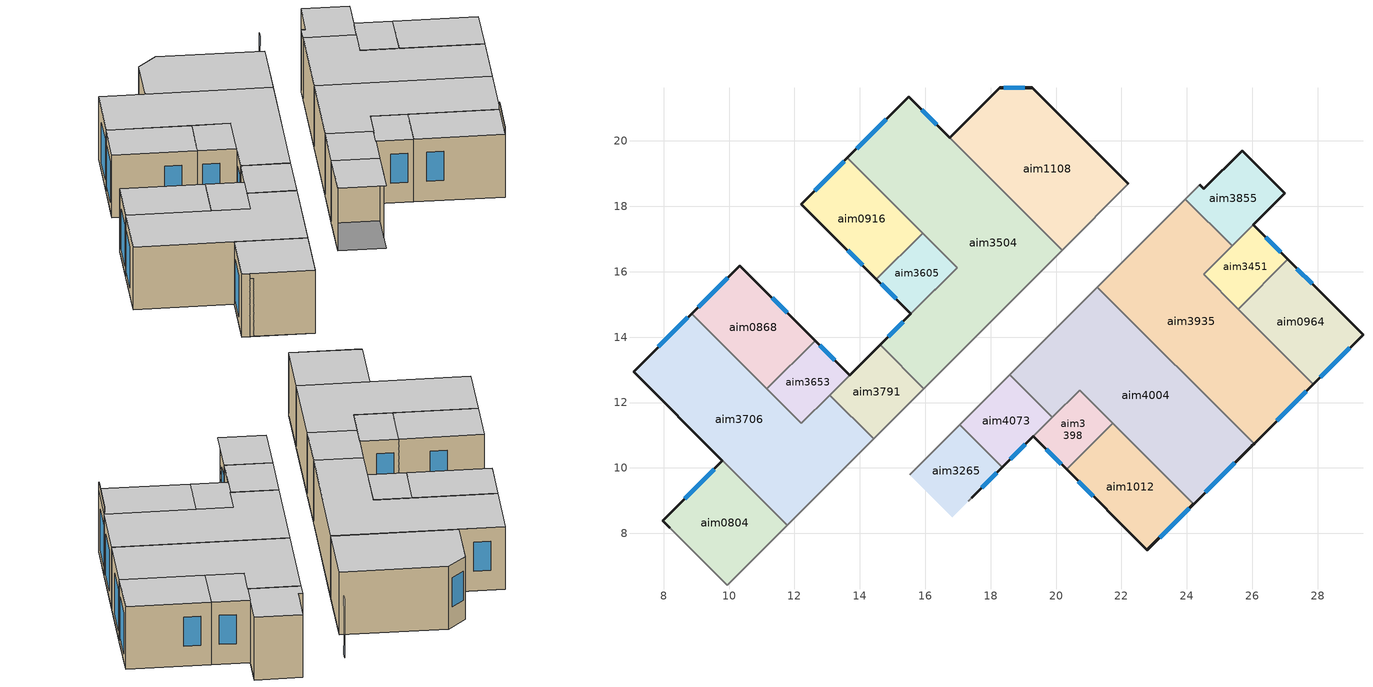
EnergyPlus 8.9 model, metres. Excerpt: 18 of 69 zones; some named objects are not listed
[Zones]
aim0804
 floor adiabatic (aim5237): 7.97,8.39 9.8,10.22 11.78,8.25 9.94,6.41 z54
 wall outside (aim5190): 9.8,10.22 7.97,8.39 8.18,8.17 z54:56.7
 wall to aim4771 (aim5190): 8.18,8.17 8.29,8.07 z54:56.52
 wall to aim4771 (aim5250): 9.94,6.41 11.78,8.25 z54:56.7; 8.18,8.17,56.52 8.29,8.07,56.52 8.29,8.07,54 9.94,6.41,54 9.94,6.41,56.7 8.18,8.17,56.7
 window (aim5302): 9.55,9.97 8.65,9.06 z54.36:56.11
 ceiling adiabatic (aim5237): 7.97,8.39 9.94,6.41 11.78,8.25 9.8,10.22 z56.7
aim3706
 floor adiabatic (aim5237): 7.08,12.94 8.86,14.72 12.21,11.36 13.08,12.23 14.42,10.89 11.78,8.25 9.8,10.22 z54
 wall outside (aim5190): 8.86,14.72 7.08,12.94 9.8,10.22 z54:56.7
 wall to aim0804 (aim5250): 9.8,10.22 11.78,8.25 z54:56.7
 wall to aim0868 (aim5250): 11.16,12.42 8.86,14.72 z54:56.7
 wall to aim3653 (aim5250): 13.08,12.23 12.21,11.36 11.16,12.42 z54:56.7
 wall to aim4771 (aim5250): 11.78,8.25 14.42,10.89 z54:56.7
 window (aim5302): 8.74,14.6 7.84,13.7 z54.36:56.11
 ceiling adiabatic (aim5237): 7.08,12.94 9.8,10.22 11.78,8.25 14.42,10.89 13.08,12.23 12.21,11.36 8.86,14.72 z56.7
aim0868
 floor adiabatic (aim5237): 8.86,14.72 10.33,16.19 12.63,13.89 11.16,12.42 z54
 wall outside (aim5190): 12.63,13.89 10.33,16.19 8.86,14.72 z54:56.7
 window (aim5302): 9.96,15.82 9.06,14.91 z54.36:56.11
 window (aim5298): 11.78,14.74 11.32,15.2 z54.86:56.11
 ceiling adiabatic (aim5237): 8.86,14.72 11.16,12.42 12.63,13.89 10.33,16.19 z56.7
aim3653
 floor adiabatic (aim5237): 11.16,12.42 12.63,13.89 13.69,12.83 12.21,11.36 z54
 wall outside (aim5190): 13.69,12.83 12.63,13.89 z54:56.7
 wall to aim0868 (aim5250): 12.63,13.89 11.16,12.42 z54:56.7
 window (aim5298): 13.23,13.29 12.77,13.75 z54.86:56.11
 ceiling adiabatic (aim5237): 11.16,12.42 12.21,11.36 13.69,12.83 12.63,13.89 z56.7
aim0916
 floor adiabatic (aim5237): 12.21,18.07 13.62,19.48 15.92,17.18 14.51,15.77 z54
 wall outside (aim5190): 13.62,19.48 12.21,18.07 14.51,15.77 z54:56.7
 wall to aim3504 (aim5250): 15.92,17.18 13.62,19.48 z54:56.7
 window (aim5298): 13.62,16.65 14.08,16.19 z54.86:56.11
 window (aim5302): 13.52,19.38 12.62,18.48 z54.36:56.11
 ceiling adiabatic (aim5237): 12.21,18.07 14.51,15.77 15.92,17.18 13.62,19.48 z56.7
aim3605
 floor adiabatic (aim5237): 14.51,15.77 15.92,17.18 16.98,16.13 15.56,14.71 z54
 wall outside (aim5190): 14.51,15.77 15.56,14.71 z54:56.7
 wall to aim0916 (aim5250): 15.92,17.18 14.51,15.77 z54:56.7
 wall to aim3504 (aim5250): 16.98,16.13 15.92,17.18 z54:56.7; 15.56,14.71,56.52 15.67,14.82,56.52 15.67,14.82,54 16.98,16.13,54 16.98,16.13,56.7 15.56,14.71,56.7
 window (aim5298): 14.65,15.63 15.11,15.17 z54.86:56.11
 ceiling adiabatic (aim5237): 14.51,15.77 15.56,14.71 16.98,16.13 15.92,17.18 z56.7
aim0964
 floor adiabatic (aim5237): 25.57,14.86 27.09,16.38 29.39,14.08 27.87,12.56 z54
 wall outside (aim5190): 27.87,12.56 29.39,14.08 27.09,16.38 z54:56.7
 wall to aim3451 (aim5250): 27.09,16.38 25.57,14.86 z54:56.7
 wall to aim3935 (aim5250): 25.57,14.86 27.87,12.56 z54:56.7
 window (aim5298): 27.83,15.64 27.37,16.1 z54.86:56.11
 window (aim5302): 28.08,12.77 28.99,13.68 z54.36:56.11
 ceiling adiabatic (aim5237): 25.57,14.86 27.87,12.56 29.39,14.08 27.09,16.38 z56.7
aim1012
 floor adiabatic (aim5237): 20.32,9.95 21.74,11.37 24.21,8.9 22.79,7.48 z54
 wall outside (aim5190): 20.32,9.95 22.79,7.48 24.21,8.9 z54:56.7
 wall outside (aim5224): 22.81,7.5 24.21,8.9 / 24.19,8.91 22.79,7.51 z56.7:57
 wall to aim3398 (aim5250): 21.74,11.37 20.32,9.95 z54:56.7
 window (aim5302): 23.18,7.86 24.08,8.77 z54.36:56.11
 window (aim5298): 20.68,9.6 21.13,9.14 z54.86:56.11
 ceiling adiabatic (aim5237): 20.32,9.95 22.79,7.48 22.79,7.51 24.19,8.91 21.74,11.37 z56.7
aim4004
 floor adiabatic (aim5237): 18.58,12.84 21.27,15.53 26.06,10.74 24.21,8.9 20.72,12.38 19.88,11.54 z54
 wall outside (aim5190): 25.99,10.67 26.06,10.74 z54:56.52; 24.21,8.9,54 25.99,10.67,54 25.99,10.67,56.52 26.06,10.74,56.52 26.06,10.74,56.7 24.21,8.9,56.7
 wall to aim1012 (aim5250): 21.74,11.37 24.21,8.9 z54:56.7
 wall to aim3398 (aim5250): 19.88,11.54 20.72,12.38 21.74,11.37 z54:56.7
 wall to aim3935 (aim5250): 26.06,10.74 21.27,15.53 z54:56.7
 wall to aim4771 (aim5250): 21.27,15.53 18.58,12.84 z54:56.7
 window (aim5302): 24.56,9.25 25.47,10.15 z54.36:56.11
 ceiling adiabatic (aim5237): 18.58,12.84 19.88,11.54 20.72,12.38 24.21,8.9 26.06,10.74 21.27,15.53 z56.7
aim1108
 floor adiabatic (aim5237): 16.75,20.1 18.28,21.63 19.27,21.63 22.21,18.68 20.19,16.66 z54
 wall outside (aim5190): 22.21,18.68 19.27,21.63 18.28,21.63 16.75,20.1 z54:56.7
 wall to aim4771 (aim5250): 20.19,16.66 22.21,18.68 z54:56.7
 window (aim5298): 19.05,21.63 18.4,21.63 z54.86:56.11
 ceiling adiabatic (aim5237): 16.75,20.1 20.19,16.66 22.21,18.68 19.27,21.63 18.28,21.63 z56.7
aim3504
 floor adiabatic (aim5237): 13.62,19.48 15.49,21.35 20.19,16.66 15.96,12.43 14.62,13.77 16.98,16.13 z54
 wall outside (aim5190): 15.56,14.71 14.62,13.77 / 16.75,20.1 15.49,21.35 13.62,19.48 z54:56.7
 wall to aim1108 (aim5190): 16.86,19.99 16.75,20.1 z54:56.52
 wall to aim1108 (aim5250): 16.75,20.1,56.52 16.75,20.1,56.7 20.19,16.66,56.7 20.19,16.66,54 16.86,19.99,54 16.86,19.99,56.52
 wall to aim3605 (aim5190): 15.67,14.82 15.56,14.71 z54:56.52
 wall to aim3791 (aim5250): 14.62,13.77 15.96,12.43 z54:56.7
 wall to aim4771 (aim5250): 15.96,12.43 20.19,16.66 z54:56.7
 window (aim5298): 15.32,14.47 14.86,14.01 / 16.35,20.49 15.89,20.95 z54.86:56.11
 window (aim5302): 14.81,20.67 13.9,19.76 z54.36:56.11
 ceiling adiabatic (aim5237): 13.62,19.48 16.98,16.13 14.62,13.77 15.96,12.43 20.19,16.66 15.49,21.35 z56.7
aim3265
 floor adiabatic (aim5237): 15.53,9.79 17.06,11.33 18.36,10.03 16.83,8.49 z54
 wall outside (aim5190): 17.43,9.09 18.36,10.03 z54:56.7
 wall to aim3212 (aim5190): 17.32,8.99 17.43,9.09 z54:56.52
 wall to aim4073 (aim5250): 18.36,10.03 17.06,11.33 z54:56.7
 wall to aim4771 (aim5250): 17.06,11.33 15.53,9.79 z54:56.7
 window (aim5298): 17.72,9.39 18.18,9.85 z54.86:56.11
 ceiling adiabatic (aim5237): 15.53,9.79 16.83,8.49 18.36,10.03 17.06,11.33 z56.7
aim3398
 floor adiabatic (aim5237): 19.31,10.97 20.72,12.38 21.74,11.37 20.32,9.95 z54
 wall outside (aim5190): 19.31,10.97 20.32,9.95 z54:56.7
 window (aim5298): 19.71,10.57 20.17,10.11 z54.86:56.11
 ceiling adiabatic (aim5237): 19.31,10.97 20.32,9.95 21.74,11.37 20.72,12.38 z56.7
aim4073
 floor adiabatic (aim5237): 17.06,11.33 18.58,12.84 19.88,11.54 18.36,10.03 z54
 wall outside (aim5190): 18.36,10.03 19.31,10.97 z54:56.7
 wall to aim3398 (aim5250): 19.31,10.97 19.88,11.54 z54:56.7
 wall to aim4004 (aim5250): 19.88,11.54 18.58,12.84 z54:56.7
 wall to aim4771 (aim5250): 18.58,12.84 17.06,11.33 z54:56.7
 window (aim5298): 18.6,10.27 19.06,10.73 z54.86:56.11
 ceiling adiabatic (aim5237): 17.06,11.33 18.36,10.03 19.88,11.54 18.58,12.84 z56.7
aim3451
 floor adiabatic (aim5237): 24.51,15.92 26.03,17.44 27.09,16.38 25.57,14.86 z54
 wall outside (aim5190): 27.09,16.38 26.03,17.44 z54:56.7
 wall to aim3855 (aim5250): 25.39,16.79,54 25.39,16.79,56.7 26.03,17.44,56.7 26.03,17.44,56.52 25.92,17.33,56.52 25.92,17.33,54
 wall to aim3935 (aim5250): 25.39,16.79 24.51,15.92 25.57,14.86 z54:56.7
 window (aim5298): 26.87,16.59 26.42,17.05 z54.86:56.11
 ceiling adiabatic (aim5237): 24.51,15.92 25.57,14.86 27.09,16.38 26.03,17.44 z56.7
aim3855
 floor adiabatic (aim5237): 23.96,18.22 24.39,18.66 24.52,18.53 25.69,19.71 27,18.4 25.39,16.79 z54
 wall outside (aim5190): 26.03,17.44 27,18.4 25.69,19.71 24.52,18.53 24.39,18.66 z54:56.7
 wall to aim3451 (aim5190): 25.92,17.33 26.03,17.44 z54:56.52
 wall to aim4771 (aim5250): 24.39,18.66 23.96,18.22 z54:56.7
 ceiling adiabatic (aim5237): 23.96,18.22 25.39,16.79 27,18.4 25.69,19.71 24.52,18.53 24.38,18.64 z56.7
aim3791
 floor adiabatic (aim5237): 13.08,12.23 14.62,13.77 15.96,12.43 14.42,10.89 z54
 wall outside (aim5190): 14.62,13.77 13.69,12.83 z54:56.7
 wall to aim3653 (aim5250): 13.69,12.83 13.08,12.23 z54:56.7
 wall to aim3706 (aim5250): 13.08,12.23 14.42,10.89 z54:56.7
 wall to aim4771 (aim5250): 14.42,10.89 15.96,12.43 z54:56.7
 ceiling adiabatic (aim5237): 13.08,12.23 14.42,10.89 15.96,12.43 14.62,13.77 z56.7
aim3935
 floor adiabatic (aim5237): 21.27,15.53 23.96,18.22 25.39,16.79 24.51,15.92 27.87,12.56 26.06,10.74 z54
 wall outside (aim5190): 26.06,10.74 27.87,12.56 z54:56.7
 wall to aim3855 (aim5250): 25.39,16.79 23.96,18.22 z54:56.7
 wall to aim4771 (aim5250): 23.96,18.22 21.27,15.53 z54:56.7
 window (aim5302): 26.75,11.44 27.66,12.35 z54.36:56.11
 ceiling adiabatic (aim5237): 21.27,15.53 26.06,10.74 27.87,12.56 24.51,15.92 25.39,16.79 23.96,18.22 z56.7
shading: 23.29,19.76,54 23.5,19.97,54 23.5,19.97,56.52 23.29,19.76,56.52 23.29,19.76,56.11 23.4,19.87,56.11 23.4,19.87,54.36 23.29,19.76,54.36
[Building]
bldg-1: North Axis {deg}=0; Terrain=City; Loads Convergence Tolerance Value=0.04; Temperature Convergence Tolerance Value {deltaC}=0.4; Solar Distribution=FullExterior; Maximum Number of Warmup Days=25; Minimum Number of Warmup Days=6
[Site:Location]
Sri Lanka: Latitude {deg}=7.29312; Longitude {deg}=80.635; Elevation {m}=690
[SizingPeriod:DesignDay] Day of Month=15; Humidity Condition Type=WetBulb; Barometric Pressure {Pa}=101216.9; Wind Direction {deg}=0; Rain Indicator=No; Snow Indicator=No; Daylight Saving Time Indicator=No
Name | Month | Day Type | Maximum Dry-Bulb Temperature {C} | Daily Dry-Bulb Temperature Range {deltaC} | Wetbulb or DewPoint at Maximum Dry-Bulb {C} | Wind Speed {m/s} | Solar Model Indicator | Sky Clearness
Summer Design Day in HVLK_2 (O1-O1:31-12) Jul | 7 | SummerDesignDay | 31.1 | 4 | 26.4 | 0 | ASHRAEClearSky | 0.98
Summer Design Day in HVLK_2 (O1-O1:31-12) Aug | 8 | SummerDesignDay | 31.2 | 4.2 | 26 | 0 | ASHRAEClearSky | 0.98
Summer Design Day in HVLK_2 (O1-O1:31-12) Sep | 9 | SummerDesignDay | 31.2 | 4.8 | 25.9 | 0 | ASHRAEClearSky | 0.98
Winter Design Day in HVLK_2 (O1-O1:31-12) | 1 | WinterDesignDay | 20.9 | 0 | 20.9 | 9.6 |  | 0
[Site:GroundTemperature:BuildingSurface]
19.527, 19.502, 19.536, 19.598, 20.002, 21.64, 22.225, 22.375, 21.449, 20.121, 19.802, 19.633
[Construction]
aim5190: aim5195, aim5202, aim5209, aim5216
aim5224: aim5229
aim5237: aim5242
aim5250: aim5255, aim5262, aim5255
aim5298: Windows : Green_Window_v2 : 3-650x1250mm(6mm-Single)
aim5302: Windows : Green_Window_v2 : 3-1290x1750mm(6mm-Single)
[Material] Roughness=MediumRough; Thermal Absorptance=0.9; Solar Absorptance=0.7; Visible Absorptance=0.7
Name | Thickness (m) | Thermal Conductivity (material_thermal_conductivity) | Density (material_density) | Specific Heat (material_sh)
aim5195 | 0.005 | 0.8002 | 1700 | 850
aim5202 | 0.05 | 0.12 | 1050 | 1300
aim5209 | 0.235 | 2.1 | 2400 | 860
aim5216 | 0.013 | 0.72 | 1760 | 840
aim5229 | 0.05 | 0.122 | 700 | 840
aim5242 | 0.185 | 2.1 | 2400 | 860
aim5255 | 0.015 | 0.72 | 1760 | 840
aim5262 | 0.17 | 2.1 | 2400 | 860
[WindowMaterial:SimpleGlazingSystem] U-Factor (win_mat.u_value)=5.7; Solar Heat Gain Coefficient (win_mat.shgc)=0.83; Visible Transmittance=0.9
Windows : Green_Window_v2 : 3-650x1250mm(6mm-Single); Windows : Green_Window_v2 : 3-1290x1750mm(6mm-Single)
[Zone] Type=1; Multiplier=1; Ceiling Height (zone.CeilingHeight.text)=autocalculate; Volume=autocalculate; Floor Area=autocalculate; Zone Inside Convection Algorithm=TARP
aim0804; aim0868; aim0916; aim0964; aim1012; aim1108; aim3265; aim3398; aim3451; aim3504; aim3605; aim3653; aim3706; aim3791; aim3855; aim3935; aim4004; aim4073
[People] Number of People Calculation Method=People; Fraction Radiant=0.3; Sensible Heat Fraction=autocalculate; Activity Level Schedule=Activity_Sch; Mean Radiant Temperature Calculation Type=ZoneAveraged; Thermal Comfort Model 1 Type=AdaptiveASH55; Thermal Comfort Model 2 Type=AdaptiveCEN15251
Name | Zone or ZoneList | Number of People Schedule | Number of People
aim0804people | aim0804 | BIM - Bed Roomoccupancy_sch | 0.505413
aim0868people | aim0868 | BIM - Bed Roomoccupancy_sch | 0.458273
aim0916people | aim0916 | BIM - Other Roomoccupancy_sch | 0.437061
aim0964people | aim0964 | BIM - Bed Roomoccupancy_sch | 0.474359
aim1012people | aim1012 | BIM - Bed Roomoccupancy_sch | 0.472748
aim1108people | aim1108 | BIM - Bed Roomoccupancy_sch | 0.988177
aim3265people | aim3265 | BIM - Other Roomoccupancy_sch | 0.26435
aim3398people | aim3398 | BIM - Other Roomoccupancy_sch | 0.180092
aim3451people | aim3451 | BIM - Other Roomoccupancy_sch | 0.204481
aim3504people | aim3504 | BIM - Living Roomoccupancy_sch | 1.7603
aim3605people | aim3605 | BIM - Other Roomoccupancy_sch | 0.188761
aim3653people | aim3653 | BIM - Other Roomoccupancy_sch | 0.197922
aim3706people | aim3706 | BIM - Living Roomoccupancy_sch | 1.3897
aim3791people | aim3791 | BIM - Bed Roomoccupancy_sch | 0.273085
aim3855people | aim3855 | BIM - Other Roomoccupancy_sch | 0.270521
aim3935people | aim3935 | BIM - Living Roomoccupancy_sch | 1.4737
aim4004people | aim4004 | BIM - Living Roomoccupancy_sch | 1.473559
aim4073people | aim4073 | BIM - Other Roomoccupancy_sch | 0.260539
[Lights] Design Level Calculation Method=Watts/Area; Return Air Fraction=0; Fraction Radiant=0.32; Fraction Visible=0.23; Fraction Replaceable=0.45
Name | Zone or ZoneList | Schedule | Watts per Zone Floor Area (W/m2)
aim0804light | aim0804 | BIM - Bed Roomlighting_sch | 17
aim0868light | aim0868 | BIM - Bed Roomlighting_sch | 17
aim0916light | aim0916 | BIM - Other Roomlighting_sch | 14
aim0964light | aim0964 | BIM - Bed Roomlighting_sch | 17
aim1012light | aim1012 | BIM - Bed Roomlighting_sch | 17
aim1108light | aim1108 | BIM - Bed Roomlighting_sch | 17
aim3265light | aim3265 | BIM - Other Roomlighting_sch | 14
aim3398light | aim3398 | BIM - Other Roomlighting_sch | 14
aim3451light | aim3451 | BIM - Other Roomlighting_sch | 14
aim3504light | aim3504 | BIM - Living Roomlighting_sch | 14
aim3605light | aim3605 | BIM - Other Roomlighting_sch | 14
aim3653light | aim3653 | BIM - Other Roomlighting_sch | 14
aim3706light | aim3706 | BIM - Living Roomlighting_sch | 14
aim3791light | aim3791 | BIM - Bed Roomlighting_sch | 17
aim3855light | aim3855 | BIM - Other Roomlighting_sch | 14
aim3935light | aim3935 | BIM - Living Roomlighting_sch | 14
aim4004light | aim4004 | BIM - Living Roomlighting_sch | 14
aim4073light | aim4073 | BIM - Other Roomlighting_sch | 14
[ElectricEquipment] Design Level Calculation Method=Watts/Area; Watts per Zone Floor Area (W/m2)=12; Fraction Radiant=0.3; Fraction Visible=0.2; Fraction Lost=0
Name | Zone or ZoneList | Schedule
aim0804equipment | aim0804 | BIM - Bed Roomequipment_sch
aim0868equipment | aim0868 | BIM - Bed Roomequipment_sch
aim0916equipment | aim0916 | BIM - Other Roomequipment_sch
aim0964equipment | aim0964 | BIM - Bed Roomequipment_sch
aim1012equipment | aim1012 | BIM - Bed Roomequipment_sch
aim1108equipment | aim1108 | BIM - Bed Roomequipment_sch
aim3265equipment | aim3265 | BIM - Other Roomequipment_sch
aim3398equipment | aim3398 | BIM - Other Roomequipment_sch
aim3451equipment | aim3451 | BIM - Other Roomequipment_sch
aim3504equipment | aim3504 | BIM - Living Roomequipment_sch
aim3605equipment | aim3605 | BIM - Other Roomequipment_sch
aim3653equipment | aim3653 | BIM - Other Roomequipment_sch
aim3706equipment | aim3706 | BIM - Living Roomequipment_sch
aim3791equipment | aim3791 | BIM - Bed Roomequipment_sch
aim3855equipment | aim3855 | BIM - Other Roomequipment_sch
aim3935equipment | aim3935 | BIM - Living Roomequipment_sch
aim4004equipment | aim4004 | BIM - Living Roomequipment_sch
aim4073equipment | aim4073 | BIM - Other Roomequipment_sch
[ZoneVentilation:DesignFlowRate] SCHEDULE=24X7_on; Design Volume Flow Rate calculation method=AirChanges/Hour; Air Changes Per Hour=2; Ventilation Type=Natural; Fan Pressure Rise=67; Fan Total Efficiency=.7; Constant Term Coefficient=1; Temperature Term Coefficient=0; Velocity Term Coefficient=0; Velocity Squared Term Coefficient=0; Minimum Indoor Temperature=21; Maximum Indoor Temperature=24; Maximum WindSpeed=40
Name | Zone
aim0804vent | aim0804
aim0868vent | aim0868
aim0964vent | aim0964
aim1012vent | aim1012
aim1108vent | aim1108
aim3504vent | aim3504
aim3706vent | aim3706
aim3935vent | aim3935
aim4004vent | aim4004
[ZoneInfiltration:DesignFlowRate] Schedule=24X7_on; Design Flow Rate Calculation Method=AirChanges/Hour; Air Changes per Hour=0.5; Constant Term Coefficient=0.606; Temperature Term Coefficient=0.03636; Velocity Term Coefficient=0.117717; Velocity Squared Term Coefficient=0
Name | Zone
aim0804infil | aim0804
aim0868infil | aim0868
aim0916infil | aim0916
aim0964infil | aim0964
aim1012infil | aim1012
aim1108infil | aim1108
aim3265infil | aim3265
aim3398infil | aim3398
aim3451infil | aim3451
aim3504infil | aim3504
aim3605infil | aim3605
aim3653infil | aim3653
aim3706infil | aim3706
aim3791infil | aim3791
aim3855infil | aim3855
aim3935infil | aim3935
aim4004infil | aim4004
aim4073infil | aim4073
[HVACTemplate:System:Unitary] System Availability Schedule=24X7_on; Supply Fan Max Flow Rate=autosize; Supply Fan Operating Mode Schedule=24X7_on; Supply Fan Total Efficiency=.7; Supply Fan Delta Pressure=600; Supply Fan Motor Efficiency=.9; Supply Fan Motor in Air Stream Fraction=1; Cooling Coil Type=SingleSpeedDX; Cooling Design Supply Air Temperature=14; Cooling Coil Gross Rated Total Capacity=autosize; Cooling Coil Gross Rated Sensible Heat Ratio=autosize; Cooling Coil Gross Rated COP=3; Heating Coil Type=Electric; Heating Design Supply Air Temperature=50; Heating Coil Capacity=autosize; Gas Heating Coil Efficiency=.8; Gas Heating Coil Parasitic Electric Load=0; Maximum Outdoor air Flow Rate=autosize; Minimum Outdoor air Flow Rate=autosize; Economizer Type=NoEconomizer; Economizer Lockout=NoLockout; Supply Fan Placement=BlowThrough; Night Cycle Control=CycleOnAny; Heat Recovery Type=None; Dehumidification Control Type=None; Dehumidification Setpoint=60; Humidifier Rated Capacity=0.000001; Humidifier Rated Electric Power=2690; Humidifier Setpoint=30; Return Fan=No; Return Fan Total Efficiency=0.7; Return Fan Delta Pressure=300; Return Fan Motor Efficiency=0.9; Return Fan Motor in Air Stream Fraction=1
Name | Air Handling System | Control Zone Name or Thermostat Location | Cooling Coil Availability Schedule | Heating Coil Availability Schedule
 | aim0804AHU | aim0804 | BIM - Bed Roomoccupancy_sch | BIM - Bed Roomoccupancy_sch
 | aim0868AHU | aim0868 | BIM - Bed Roomoccupancy_sch | BIM - Bed Roomoccupancy_sch
 | aim0964AHU | aim0964 | BIM - Bed Roomoccupancy_sch | BIM - Bed Roomoccupancy_sch
 | aim1012AHU | aim1012 | BIM - Bed Roomoccupancy_sch | BIM - Bed Roomoccupancy_sch
 | aim1108AHU | aim1108 | BIM - Bed Roomoccupancy_sch | BIM - Bed Roomoccupancy_sch
 | aim3504AHU | aim3504 | BIM - Living Roomoccupancy_sch | BIM - Living Roomoccupancy_sch
 | aim3706AHU | aim3706 | BIM - Living Roomoccupancy_sch | BIM - Living Roomoccupancy_sch
 | aim3935AHU | aim3935 | BIM - Living Roomoccupancy_sch | BIM - Living Roomoccupancy_sch
 | aim4004AHU | aim4004 | BIM - Living Roomoccupancy_sch | BIM - Living Roomoccupancy_sch
[HVACTemplate:Zone:Unitary] Supply Air Maximum Flow Rate=autosize; Outdoor Air Method=flow/person; Outdoor Air Flow Rate per Person=0.00944; Outdoor Air Flow Rate per Zone Floor Area=0; Outdoor Air Flow Rate per Zone=0; Baseboard Heating Type=None; Baseboard Heating Capacity=Autosize; Zone Cooling Design Supply Air=SystemSupplyAirTemperature; Zone Heating Design Supply Air . . . Input Method=SystemSupplyAirTemperature
Name | Template Unitary System | Template Thermostat
aim0804 | aim0804AHU | BIM - Bed RoomDualSP
aim0868 | aim0868AHU | BIM - Bed RoomDualSP
aim0964 | aim0964AHU | BIM - Bed RoomDualSP
aim1012 | aim1012AHU | BIM - Bed RoomDualSP
aim1108 | aim1108AHU | BIM - Bed RoomDualSP
aim3504 | aim3504AHU | BIM - Living RoomDualSP
aim3706 | aim3706AHU | BIM - Living RoomDualSP
aim3935 | aim3935AHU | BIM - Living RoomDualSP
aim4004 | aim4004AHU | BIM - Living RoomDualSP
[Schedule:Compact]
Activity_Sch: Through: 12/31, For: AllDays, Until: 24:00, 100
BIM - Bed Roomoccupancy_sch: Through: 31 Dec, For: AllDays, Until: 07:00, 1, Until: 13:00, 0, Until: 24:00, 1
BIM - Living Roomoccupancy_sch; BIM - Other Roomoccupancy_sch: Through: 31 Dec, For: AllDays, Until: 13:00, 0, Until: 22:00, 1, Until: 24:00, 0
BIM - Bed Roomlighting_sch; BIM - Bed Roomequipment_sch: Through: 31 Dec, For: AllDays, Until: 05:00, 0, Until: 07:00, 1, Until: 18:00, 0, Until: 24:00, 1
BIM - Living Roomlighting_sch; BIM - Other Roomlighting_sch: Through: 31 Dec, For: AllDays, Until: 18:00, 0, Until: 24:00, 1
BIM - Living Roomequipment_sch; BIM - Other Roomequipment_sch: Through: 31 Dec, For: AllDays, Until: 05:00, 0.2, Until: 07:00, 0.4, Until: 20:00, 0.3, Until: 24:00, 1
24X7_on: Through: 31 Dec, For: AllDays, Until: 24:00, 1
